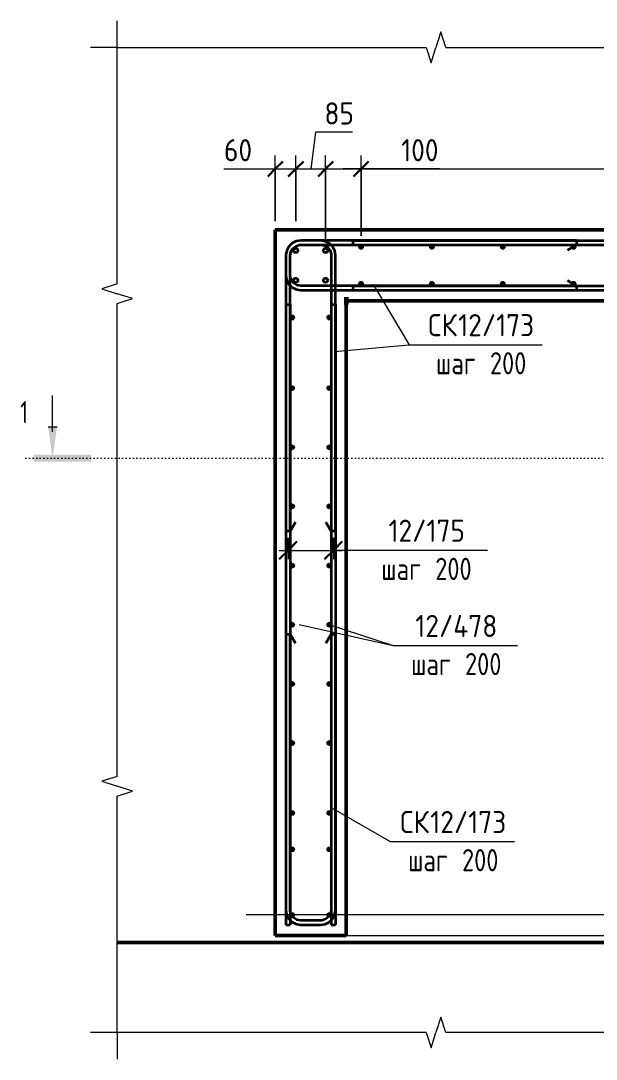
# Model space of a CAD drawing. Header units: millimetres. Extents: x 67134 to 121466, y -4758 to 13821.
# Drawn here: x 117304 to 118928, y 9281 to 12210 of the extents above; entities that cross this region are included whole.
import ezdxf

# ---------------------------------------------------------------- set-up
doc = ezdxf.new("R2010")
doc.units = ezdxf.units.MM
doc.linetypes.add('04 Пунктир 10мм', pattern=[10, 0, -10])
for name, color, linetype, lineweight in [('AA_Dim', 7, 'Continuous', 9), ('AA_Dim-25', 7, 'Continuous', 9), ('AA_Linii', 7, 'Continuous', 9), ('AA_Oformlenie', 7, 'Continuous', 9), ('AA_Razrez', 7, 'Continuous', 9), ('AA_Vinoska', 7, 'Continuous', 9), ('AF_Stena_Опалубка', 253, 'Continuous', 20), ('KR_Armatura', 7, 'Continuous', 20), ('KR_Armatura_Tonkie', 7, 'Continuous', 20), ('KR_Fundament', 7, 'Continuous', 20)]:
    doc.layers.add(name, color=color, linetype=linetype, lineweight=lineweight)
doc.styles.add('ISOCPEUR_7', font='isocpeur.ttf', dxfattribs={"width": 0.9, "height": 62.5})
doc.styles.add('ISOCPEUR_8', font='isocpeur.ttf', dxfattribs={"width": 0.8, "height": 62.5})
doc.styles.add('ISOCPEUR_9', font='isocpeur.ttf', dxfattribs={"width": 0.7, "height": 62.5})
doc.dimstyles.new('05_Округл_5мм__прозр__2', dxfattribs={"dimscale": 304.8, "dimtxt": 62.248823, "dimasz": 0.139436, "dimexe": 0.123031, "dimexo": 0.082021, "dimgap": 0.008202, "dimtad": 1, "dimdec": 0, "dimrnd": 5, "dimdsep": 46, "dimtxsty": 'ISOCPEUR_7', "dimblk1": 'OBLIQUE', "dimblk2": 'OBLIQUE', "dimsah": 1, "dimcen": 0.09, "dimdle": 0.123031, "dimazin": 0, "dimtfac": 1, "dimtdec": 4, "dimtix": 1, "dimtmove": 1, "dimatfit": 3, "dimfxl": 1, "dimtvp": 1, "dimtolj": 1, "dimtzin": 0, "dimlwd": 18, "dimlwe": 18, "dimarcsym": 2})
doc.dimstyles.new('05_Округл_5мм__прозр__3', dxfattribs={"dimscale": 304.8, "dimtxt": 62.248823, "dimasz": 0.139436, "dimexe": 0.123031, "dimexo": 0.082021, "dimgap": 0.008202, "dimtad": 1, "dimdec": 0, "dimrnd": 5, "dimdsep": 46, "dimtxsty": 'ISOCPEUR_7', "dimblk1": 'OBLIQUE', "dimblk2": 'OBLIQUE', "dimsah": 1, "dimcen": 0.09, "dimdle": 0.123031, "dimazin": 0, "dimtfac": 1, "dimtdec": 4, "dimtix": 1, "dimtmove": 0, "dimatfit": 3, "dimfxl": 1, "dimtvp": 1, "dimtolj": 1, "dimtzin": 0, "dimlwd": 18, "dimlwe": 18, "dimarcsym": 2})
doc.dimstyles.new('10_Раскладка_арматуры_с_засечками_1', dxfattribs={"dimscale": 304.8, "dimtxt": 0.18, "dimasz": 0.164042, "dimexe": 0.082021, "dimexo": 0, "dimgap": 0, "dimtad": 1, "dimdec": 3, "dimrnd": 0.001, "dimdsep": 46, "dimtxsty": 'ISOCPEUR_7', "dimblk1": 'OBLIQUE', "dimblk2": 'OBLIQUE', "dimsah": 1, "dimcen": 0.09, "dimdle": 0.082021, "dimazin": 0, "dimtfac": 1, "dimtdec": 4, "dimtix": 1, "dimtmove": 0, "dimatfit": 3, "dimfxl": 1, "dimtvp": 1, "dimtolj": 1, "dimtzin": 0, "dimlwd": 18, "dimlwe": 18, "dimarcsym": 2})

# ---------------------------------------------------------------- blocks, each defined once
blk = doc.blocks.new('350_Стержень П торец СК-СГ _НесАрм_РабПлоск_ - 350_Стержень П торец СК-СГ _НесАрм_РабПлоск_-4117927-Схема армирования стен форшахты в_о 22-23_Б')
at = {"layer": 'KR_Armatura_Tonkie', "lineweight": 35}
for p, q in [((70893.1, 11590), (70837.1, 11590)), ((70837.1, 11578), (70893.1, 11578)), ((70795.1, 11548), (70795.1, 10770)), ((70807.1, 10770), (70807.1, 11548)), ((70923.1, 11548), (70923.1, 10770)), ((70935.1, 10770), (70935.1, 11548)), ((70807.1, 10770.1), (70822.1, 10796)), ((70923, 10770.1), (70908.1, 10796)), ((70807.1, 10770), (70795.1, 10770)), ((70935.1, 10770), (70923.1, 10770))]:
    blk.add_line(p, q, dxfattribs=at)
at = {"layer": 'KR_Armatura_Tonkie', "lineweight": 35, "flags": 128}
for points in [[(70837.1, 11590), (70824.4, 11588), (70812.9, 11582.3), (70803.6, 11573.4), (70797.5, 11562.1), (70795.1, 11549.5), (70795.1, 11548)], [(70807.1, 11548), (70809, 11558.7), (70814.6, 11567.9), (70823.2, 11574.6), (70833.5, 11577.8), (70837.1, 11578)], [(70935.1, 11548), (70933.1, 11560.7), (70927.4, 11572.2), (70918.5, 11581.4), (70907.2, 11587.5), (70894.6, 11590), (70893.1, 11590)], [(70893.1, 11578), (70903.7, 11576), (70913, 11570.4), (70919.7, 11561.9), (70922.9, 11551.5), (70923.1, 11548)]]:
    blk.add_lwpolyline(points, dxfattribs=at)
blk = doc.blocks.new('350_Стержень П торец СК-СГ _НесАрм_РабПлоск_ - 350_Стержень П торец СК-СГ _НесАрм_РабПлоск_-4117427-Схема армирования стен форшахты в_о 22-23_Б')
at = {"layer": 'KR_Armatura_Tonkie', "lineweight": 35}
for p, q in [((73284.9, 10480), (73284.9, 9702)), ((73284.9, 10480), (73296.9, 10480)), ((73296.9, 9702), (73296.9, 10480)), ((73296.9, 10479.9), (73311.9, 10454)), ((73412.8, 10479.9), (73397.9, 10454)), ((73412.9, 10480), (73412.9, 9702)), ((73412.9, 10480), (73424.9, 10480)), ((73424.9, 9702), (73424.9, 10480)), ((73382.9, 9672), (73326.9, 9672)), ((73326.9, 9660), (73382.9, 9660))]:
    blk.add_line(p, q, dxfattribs=at)
at = {"layer": 'KR_Armatura_Tonkie', "lineweight": 35, "flags": 128}
for points in [[(73284.9, 9702), (73286.9, 9689.3), (73292.6, 9677.8), (73301.5, 9668.6), (73312.8, 9662.5), (73325.4, 9660), (73326.9, 9660)], [(73326.9, 9672), (73316.2, 9674), (73307, 9679.6), (73300.3, 9688.1), (73297.1, 9698.5), (73296.9, 9702)], [(73382.9, 9660), (73395.6, 9662), (73407.1, 9667.7), (73416.3, 9676.6), (73422.4, 9687.9), (73424.9, 9700.5), (73424.9, 9702)], [(73412.9, 9702), (73410.9, 9691.3), (73405.3, 9682.1), (73396.8, 9675.4), (73386.4, 9672.2), (73382.9, 9672)]]:
    blk.add_lwpolyline(points, dxfattribs=at)
blk = doc.blocks.new('350_Стержень верт с удлинением концов _НесАрм_РабПлоск_ - 350_Стержень верт с удлинением концов _НесАрм_РабПлоск_-4166324-Схема армирования стен форшахты в_о 22-23_Б')
at = {"layer": 'AA_Oformlenie'}
for start, end in [(360, 180), (180, 360)]:
    blk.add_arc((12.2, 24.7), 6, start, end, dxfattribs=at)
at = {"layer": 'KR_Armatura_Tonkie', "lineweight": 35}
blk.add_circle((12.2, 24.7), 6, dxfattribs=at)
blk = doc.blocks.new('011_Прямоугольник обрыва _ЭлУзла_ - 011_Прямоугольник обрыва _ЭлУзла_-4165328-Схема армирования стен форшахты в_о 22-23_Б')
at = {"layer": 'AA_Oformlenie'}
for p, q in [((0, -666.7), (0, 0)), ((0, 0), (871.5, 0)), ((927.1, 0), (2669.4, 0)), ((2725, 0), (3595.8, 0)), ((3595.8, 0), (3595.8, -666.7)), ((0, -2056.3), (0, -722.3)), ((3595.8, -722.3), (3595.8, -2056.3)), ((0, -2779.3), (0, -2112)), ((3595.8, -2112), (3595.8, -2779.3)), ((871.5, -2779.3), (0, -2779.3)), ((2669.4, -2779.3), (927.1, -2779.3)), ((3595.8, -2779.3), (2725, -2779.3))]:
    blk.add_line(p, q, dxfattribs=at)
blk = doc.blocks.new('Разрез - Номер узла_ сзади-394133-Схема армирования стен форшахты в_о 22-23_Б')
at = {"layer": 'AA_Razrez'}
for points in [[(7.33, 0.4), (7.33, -0.39), (0.87, -0.39), (0.87, 0.4)], [(3.5, -3.53), (2.5, -3.53), (3, 0)]]:
    blk.add_hatch(color=256, dxfattribs=at).paths.add_polyline_path(points)
for p, q in [((3, -3), (3, -7.1)), ((2.5, -3.53), (3.5, -3.53))]:
    blk.add_line(p, q, dxfattribs=at)
blk = doc.blocks.new('DIMBLOCK185-Схема армирования стен форшахты в_о 22-23_Б')
at = {"layer": 'AA_Dim-25', "lineweight": 18}
for p, q in [((118022.1, 11645), (118022.1, 11829.5)), ((118080.1, 11645), (118080.1, 11829.5)), ((117877.5, 11792), (117981.5, 11792)), ((117981.5, 11792), (118051.1, 11792)), ((117984.6, 11792), (118080.1, 11792)), ((118022.1, 11792), (118022.1, 11645)), ((118080.1, 11792), (118080.1, 11645))]:
    blk.add_line(p, q, dxfattribs=at)
at = {"layer": 'AA_Dim-25', "lineweight": 30}
for p, q in [((118022.1, 11792), (118043.4, 11813.2)), ((118080.1, 11792), (118101.4, 11813.2)), ((118022.1, 11792), (118000.9, 11770.7)), ((118080.1, 11792), (118058.9, 11770.7))]:
    blk.add_line(p, q, dxfattribs=at)
at = {"layer": 'AA_Dim-25', "color": 0, "lineweight": 18, "insert": (117877.5, 11876.1), "char_height": 62.5, "width": 94.81, "attachment_point": 1, "line_spacing_factor": 1.149209, "style": 'ISOCPEUR_7'}
blk.add_mtext('60', dxfattribs=at)
blk = doc.blocks.new('_Oblique')
at = {"color": 0, "linetype": 'ByBlock', "lineweight": -2}
blk.add_line((-0.5, -0.5), (0.5, 0.5), dxfattribs=at)
blk = doc.blocks.new('DIMBLOCK186-Схема армирования стен форшахты в_о 22-23_Б')
at = {"layer": 'AA_Dim-25', "lineweight": 18}
for p, q in [((118135.7, 11895.7), (118122.1, 11792)), ((118239.7, 11895.7), (118135.7, 11895.7)), ((118080.1, 11645), (118080.1, 11829.5)), ((118164.1, 11593), (118164.1, 11829.5)), ((118080.1, 11792), (118164.1, 11792)), ((118080.1, 11792), (118080.1, 11645)), ((118164.1, 11792), (118164.1, 11593))]:
    blk.add_line(p, q, dxfattribs=at)
at = {"layer": 'AA_Dim-25', "lineweight": 30}
for p, q in [((118080.1, 11792), (118101.4, 11813.2)), ((118164.1, 11792), (118185.4, 11813.2)), ((118080.1, 11792), (118058.9, 11770.7)), ((118164.1, 11792), (118142.9, 11770.7))]:
    blk.add_line(p, q, dxfattribs=at)
at = {"layer": 'AA_Dim-25', "color": 0, "lineweight": 18, "insert": (118160.7, 11979.8), "char_height": 62.5, "width": 94.81, "attachment_point": 1, "line_spacing_factor": 1.149209, "style": 'ISOCPEUR_7'}
blk.add_mtext('85', dxfattribs=at)
blk = doc.blocks.new('DIMBLOCK187-Схема армирования стен форшахты в_о 22-23_Б')
at = {"layer": 'AA_Dim-25', "lineweight": 18}
for p, q in [((118164.1, 11593), (118164.1, 11829.5)), ((118264.1, 11603), (118264.1, 11829.5)), ((118164.1, 11792), (118264.1, 11792)), ((118164.1, 11792), (118164.1, 11593)), ((118352.4, 11792), (118214.1, 11792)), ((118264.1, 11792), (118264.1, 11603)), ((118485.1, 11792), (118352.4, 11792))]:
    blk.add_line(p, q, dxfattribs=at)
at = {"layer": 'AA_Dim-25', "lineweight": 30}
for p, q in [((118164.1, 11792), (118185.4, 11813.2)), ((118264.1, 11792), (118285.4, 11813.2)), ((118164.1, 11792), (118142.9, 11770.7)), ((118264.1, 11792), (118242.9, 11770.7))]:
    blk.add_line(p, q, dxfattribs=at)
at = {"layer": 'AA_Dim-25', "color": 0, "lineweight": 18, "insert": (118377.4, 11876.1), "char_height": 62.5, "width": 129.286, "attachment_point": 1, "line_spacing_factor": 1.149209, "style": 'ISOCPEUR_7'}
blk.add_mtext('100', dxfattribs=at)
blk = doc.blocks.new('DIMBLOCK188-Схема армирования стен форшахты в_о 22-23_Б')
at = {"layer": 'AA_Dim-25', "lineweight": 18}
for p, q in [((118264.1, 11603), (118264.1, 11829.5)), ((120462.6, 11603), (120462.6, 11829.5)), ((118264.1, 11792), (120462.6, 11792)), ((118264.1, 11792), (118264.1, 11603)), ((120462.6, 11792), (120462.6, 11603))]:
    blk.add_line(p, q, dxfattribs=at)
at = {"layer": 'AA_Dim-25', "lineweight": 30}
for p, q in [((118264.1, 11792), (118285.4, 11813.2)), ((120462.6, 11792), (120483.8, 11813.2)), ((118264.1, 11792), (118242.9, 11770.7)), ((120462.6, 11792), (120441.3, 11770.7))]:
    blk.add_line(p, q, dxfattribs=at)
at = {"layer": 'AA_Dim-25', "color": 0, "lineweight": 18, "insert": (119156.9, 11876.1), "char_height": 62.5, "width": 495.596, "attachment_point": 1, "line_spacing_factor": 1.149209, "style": 'ISOCPEUR_7'}
blk.add_mtext('200х11=2200', dxfattribs=at)
blk = doc.blocks.new('042_М_Арматуры - Диам длина поз _ Комментарий-3662934-Схема армирования стен форшахты в_о 22-23_Б')
at = {"layer": 'AA_Vinoska'}
blk.add_line((-7, 0), (7, 0), dxfattribs=at)
blk = doc.blocks.new('DIMBLOCK200-Схема армирования стен форшахты в_о 22-23_Б')
at = {"layer": 'AA_Dim-25', "lineweight": 18}
for p, q in [((118058.1, 10751.4), (118058.1, 10691)), ((118058.1, 10716), (118058.1, 10751.4)), ((118186.1, 10751.4), (118186.1, 10691)), ((118186.1, 10716), (118186.1, 10751.4)), ((118033.1, 10716), (118211.1, 10716))]:
    blk.add_line(p, q, dxfattribs=at)
at = {"layer": 'AA_Dim-25', "lineweight": 30}
for p, q in [((118058.1, 10716), (118083.1, 10741)), ((118186.1, 10716), (118211.1, 10741)), ((118058.1, 10716), (118033.1, 10691)), ((118186.1, 10716), (118161.1, 10691))]:
    blk.add_line(p, q, dxfattribs=at)

msp = doc.modelspace()

# ---------------------------------------------------------------- hatches: boundary and pattern name
at = {"layer": 'KR_Armatura'}
h = msp.add_hatch(color=256, dxfattribs=at)
edge = h.paths.add_edge_path()
edge.add_arc((118264.1434, 11572), 6, 0, 360)
for points in [[(118261.1434, 11566.8038), (118267.1434, 11566.8038), (118270.1434, 11572), (118267.1434, 11577.1962), (118261.1434, 11577.1962), (118258.1434, 11572)], [(118461.0031, 11566.8038), (118467.0031, 11566.8038), (118470.0031, 11572), (118467.0031, 11577.1962), (118461.0031, 11577.1962), (118458.0031, 11572)], [(118660.8628, 11566.8038), (118666.8628, 11566.8038), (118669.8628, 11572), (118666.8628, 11577.1962), (118660.8628, 11577.1962), (118657.8628, 11572)], [(118860.7224, 11566.8038), (118866.7224, 11566.8038), (118869.7224, 11572), (118866.7224, 11577.1962), (118860.7224, 11577.1962), (118857.7224, 11572)], [(118261.1434, 11462.8038), (118267.1434, 11462.8038), (118270.1434, 11468), (118267.1434, 11473.1962), (118261.1434, 11473.1962), (118258.1434, 11468)], [(118461.0031, 11462.8038), (118467.0031, 11462.8038), (118470.0031, 11468), (118467.0031, 11473.1962), (118461.0031, 11473.1962), (118458.0031, 11468)], [(118660.8628, 11462.8038), (118666.8628, 11462.8038), (118669.8628, 11468), (118666.8628, 11473.1962), (118660.8628, 11473.1962), (118657.8628, 11468)], [(118860.7224, 11462.8038), (118866.7224, 11462.8038), (118869.7224, 11468), (118866.7224, 11473.1962), (118860.7224, 11473.1962), (118857.7224, 11468)], [(118067.1434, 11367.8042), (118073.1434, 11367.8042), (118076.1434, 11373.0004), (118073.1434, 11378.1965), (118067.1434, 11378.1965), (118064.1434, 11373.0004)], [(118171.1434, 11367.8042), (118177.1434, 11367.8042), (118180.1434, 11373.0004), (118177.1434, 11378.1965), (118171.1434, 11378.1965), (118168.1434, 11373.0004)], [(118070.1434, 11167.6629), (118075.3396, 11170.6629), (118075.3396, 11176.6629), (118070.1434, 11179.6629), (118064.9473, 11176.6629), (118064.9473, 11170.6629)], [(118174.1434, 11167.6629), (118179.3396, 11170.6629), (118179.3396, 11176.6629), (118174.1434, 11179.6629), (118168.9473, 11176.6629), (118168.9473, 11170.6629)], [(118070.1434, 11000.8154), (118075.3396, 11003.8154), (118075.3396, 11009.8154), (118070.1434, 11012.8154), (118064.9473, 11009.8154), (118064.9473, 11003.8154)], [(118174.1434, 11000.8154), (118179.3396, 11003.8154), (118179.3396, 11009.8154), (118174.1434, 11012.8154), (118168.9473, 11009.8154), (118168.9473, 11003.8154)], [(118070.1434, 10833.9679), (118075.3396, 10836.9679), (118075.3396, 10842.9679), (118070.1434, 10845.9679), (118064.9473, 10842.9679), (118064.9473, 10836.9679)], [(118174.1434, 10833.9679), (118179.3396, 10836.9679), (118179.3396, 10842.9679), (118174.1434, 10845.9679), (118168.9473, 10842.9679), (118168.9473, 10836.9679)], [(118070.1434, 10667.1204), (118075.3396, 10670.1204), (118075.3396, 10676.1204), (118070.1434, 10679.1204), (118064.9473, 10676.1204), (118064.9473, 10670.1204)], [(118174.1434, 10667.1204), (118179.3396, 10670.1204), (118179.3396, 10676.1204), (118174.1434, 10679.1204), (118168.9473, 10676.1204), (118168.9473, 10670.1204)], [(118070.1434, 10500.2728), (118075.3396, 10503.2728), (118075.3396, 10509.2728), (118070.1434, 10512.2728), (118064.9473, 10509.2728), (118064.9473, 10503.2728)], [(118174.1434, 10500.2728), (118179.3396, 10503.2728), (118179.3396, 10509.2728), (118174.1434, 10512.2728), (118168.9473, 10509.2728), (118168.9473, 10503.2728)], [(118070.1434, 10333.4253), (118075.3396, 10336.4253), (118075.3396, 10342.4253), (118070.1434, 10345.4253), (118064.9473, 10342.4253), (118064.9473, 10336.4253)], [(118174.1434, 10333.4253), (118179.3396, 10336.4253), (118179.3396, 10342.4253), (118174.1434, 10345.4253), (118168.9473, 10342.4253), (118168.9473, 10336.4253)], [(118070.1434, 10166.5778), (118075.3396, 10169.5778), (118075.3396, 10175.5778), (118070.1434, 10178.5778), (118064.9473, 10175.5778), (118064.9473, 10169.5778)], [(118174.1434, 10166.5778), (118179.3396, 10169.5778), (118179.3396, 10175.5778), (118174.1434, 10178.5778), (118168.9473, 10175.5778), (118168.9473, 10169.5778)], [(118067.1434, 9970.3038), (118073.1434, 9970.3038), (118076.1434, 9975.5), (118073.1434, 9980.6962), (118067.1434, 9980.6962), (118064.1434, 9975.5)], [(118171.1434, 9970.3038), (118177.1434, 9970.3038), (118180.1434, 9975.5), (118177.1434, 9980.6962), (118171.1434, 9980.6962), (118168.1434, 9975.5)], [(118067.1434, 9867.3038), (118073.1434, 9867.3038), (118076.1434, 9872.5), (118073.1434, 9877.6962), (118067.1434, 9877.6962), (118064.1434, 9872.5)], [(118171.1434, 9867.3038), (118177.1434, 9867.3038), (118180.1434, 9872.5), (118177.1434, 9877.6962), (118171.1434, 9877.6962), (118168.1434, 9872.5)], [(118067.1434, 9682.3038), (118073.1434, 9682.3038), (118076.1434, 9687.5), (118073.1434, 9692.6962), (118067.1434, 9692.6962), (118064.1434, 9687.5)], [(118171.1434, 9682.3038), (118177.1434, 9682.3038), (118180.1434, 9687.5), (118177.1434, 9692.6962), (118171.1434, 9692.6962), (118168.1434, 9687.5)]]:
    msp.add_hatch(color=256, dxfattribs=at).paths.add_polyline_path(points)
h = msp.add_hatch(color=256, dxfattribs=at)
edge = h.paths.add_edge_path()
edge.add_arc((118464.0031, 11572), 6, 0, 360)
h = msp.add_hatch(color=256, dxfattribs=at)
edge = h.paths.add_edge_path()
edge.add_arc((118663.8628, 11572), 6, 0, 360)
h = msp.add_hatch(color=256, dxfattribs=at)
edge = h.paths.add_edge_path()
edge.add_arc((118863.7224, 11572), 6, 0, 360)
h = msp.add_hatch(color=256, dxfattribs=at)
edge = h.paths.add_edge_path()
edge.add_arc((118264.1434, 11468), 6, 0, 360)
h = msp.add_hatch(color=256, dxfattribs=at)
edge = h.paths.add_edge_path()
edge.add_arc((118464.0031, 11468), 6, 0, 360)
h = msp.add_hatch(color=256, dxfattribs=at)
edge = h.paths.add_edge_path()
edge.add_arc((118663.8628, 11468), 6, 0, 360)
h = msp.add_hatch(color=256, dxfattribs=at)
edge = h.paths.add_edge_path()
edge.add_arc((118863.7224, 11468), 6, 0, 360)
h = msp.add_hatch(color=256, dxfattribs=at)
edge = h.paths.add_edge_path()
edge.add_arc((118070.1434, 11373.0004), 6, 0, 360)
h = msp.add_hatch(color=256, dxfattribs=at)
edge = h.paths.add_edge_path()
edge.add_arc((118174.1434, 11373.0004), 6, 0, 360)
h = msp.add_hatch(color=256, dxfattribs=at)
edge = h.paths.add_edge_path()
edge.add_arc((118070.1434, 11173.6629), 6, 0, 360)
h = msp.add_hatch(color=256, dxfattribs=at)
edge = h.paths.add_edge_path()
edge.add_arc((118174.1434, 11173.6629), 6, 0, 360)
h = msp.add_hatch(color=256, dxfattribs=at)
edge = h.paths.add_edge_path()
edge.add_arc((118070.1434, 11006.8154), 6, 0, 360)
h = msp.add_hatch(color=256, dxfattribs=at)
edge = h.paths.add_edge_path()
edge.add_arc((118174.1434, 11006.8154), 6, 0, 360)
h = msp.add_hatch(color=256, dxfattribs=at)
edge = h.paths.add_edge_path()
edge.add_arc((118070.1434, 10839.9679), 6, 0, 360)
h = msp.add_hatch(color=256, dxfattribs=at)
edge = h.paths.add_edge_path()
edge.add_arc((118174.1434, 10839.9679), 6, 0, 360)
h = msp.add_hatch(color=256, dxfattribs=at)
edge = h.paths.add_edge_path()
edge.add_arc((118070.1434, 10673.1204), 6, 0, 360)
h = msp.add_hatch(color=256, dxfattribs=at)
edge = h.paths.add_edge_path()
edge.add_arc((118174.1434, 10673.1204), 6, 0, 360)
h = msp.add_hatch(color=256, dxfattribs=at)
edge = h.paths.add_edge_path()
edge.add_arc((118070.1434, 10506.2728), 6, 0, 360)
h = msp.add_hatch(color=256, dxfattribs=at)
edge = h.paths.add_edge_path()
edge.add_arc((118174.1434, 10506.2728), 6, 0, 360)
h = msp.add_hatch(color=256, dxfattribs=at)
edge = h.paths.add_edge_path()
edge.add_arc((118070.1434, 10339.4253), 6, 0, 360)
h = msp.add_hatch(color=256, dxfattribs=at)
edge = h.paths.add_edge_path()
edge.add_arc((118174.1434, 10339.4253), 6, 0, 360)
h = msp.add_hatch(color=256, dxfattribs=at)
edge = h.paths.add_edge_path()
edge.add_arc((118070.1434, 10172.5778), 6, 0, 360)
h = msp.add_hatch(color=256, dxfattribs=at)
edge = h.paths.add_edge_path()
edge.add_arc((118174.1434, 10172.5778), 6, 0, 360)
h = msp.add_hatch(color=256, dxfattribs=at)
edge = h.paths.add_edge_path()
edge.add_arc((118070.1434, 9975.5), 6, 0, 360)
h = msp.add_hatch(color=256, dxfattribs=at)
edge = h.paths.add_edge_path()
edge.add_arc((118174.1434, 9975.5), 6, 0, 360)
h = msp.add_hatch(color=256, dxfattribs=at)
edge = h.paths.add_edge_path()
edge.add_arc((118070.1434, 9872.5), 6, 0, 360)
h = msp.add_hatch(color=256, dxfattribs=at)
edge = h.paths.add_edge_path()
edge.add_arc((118174.1434, 9872.5), 6, 0, 360)
h = msp.add_hatch(color=256, dxfattribs=at)
edge = h.paths.add_edge_path()
edge.add_arc((118070.1434, 9687.5), 6, 0, 360)
h = msp.add_hatch(color=256, dxfattribs=at)
edge = h.paths.add_edge_path()
edge.add_arc((118174.1434, 9687.5), 6, 0, 360)

# ---------------------------------------------------------------- linework, layer by layer
at = {"layer": 'AA_Linii', "lineweight": 60}
msp.add_line((118221.9803, 11430), (118221.9803, 11410), dxfattribs=at)
at = {"layer": 'AA_Linii'}
msp.add_line((120560.1434, 9688), (117940.1434, 9688), dxfattribs=at)
at = {"layer": 'AA_Razrez', "linetype": '04 Пунктир 10мм'}
msp.add_line((117319.0241, 10975.9045), (121457.5752, 10975.9045), dxfattribs=at)
at = {"layer": 'AA_Vinoska'}
for p, q in [((117576.3235, 12135), (117576.3235, 12210)), ((118489.3557, 12178.3251), (118475.2785, 12135)), ((118503.4328, 12135), (118489.3557, 12178.3251)), ((117576.3235, 12135), (117501.3235, 12135)), ((118447.7785, 12135), (118461.5285, 12091.6987)), ((118461.5285, 12091.6987), (118475.2785, 12135)), ((117576.3235, 11468.3333), (117532.9985, 11454.2561)), ((117532.9985, 11454.2561), (117576.3235, 11440.179)), ((118303.4939, 11458.2029), (118399.7509, 11296.2852)), ((117619.6248, 11426.429), (117576.3235, 11440.179)), ((117576.3235, 11412.679), (117619.6248, 11426.429)), ((118188.9725, 11276.7592), (118399.7509, 11296.2852)), ((118399.7509, 11296.2852), (118425.4624, 11296.2852)), ((118399.7509, 11296.2852), (118425.4624, 11296.2852)), ((118191.375, 10716.3466), (118271.1809, 10716.3466)), ((118089.5959, 10506.6646), (118355.1675, 10447.7602)), ((118173.2021, 10506.6646), (118355.1675, 10447.7602)), ((117576.3235, 10078.6913), (117532.9985, 10064.6141)), ((117532.9985, 10064.6141), (117576.3235, 10050.5369)), ((117619.6248, 10036.7869), (117576.3235, 10050.5369)), ((117576.3235, 10023.0369), (117619.6248, 10036.7869)), ((118184.45, 9987.6355), (118346.7384, 9894.6112)), ((118489.3557, 9399.041), (118475.2785, 9355.7159)), ((118503.4328, 9355.7159), (118489.3557, 9399.041)), ((117576.3235, 9355.7159), (117501.3235, 9355.7159)), ((117576.3235, 9355.7159), (117576.3235, 9280.7159)), ((118447.7785, 9355.7159), (118461.5285, 9312.4146)), ((118461.5285, 9312.4146), (118475.2785, 9355.7159))]:
    msp.add_line(p, q, dxfattribs=at)
at = {"layer": 'AF_Stena_Опалубка', "color": 5, "lineweight": 50}
for p, q in [((118222.1434, 11620), (118022.1434, 11620)), ((118022.1434, 11620), (118022.1434, 9630)), ((120512.1434, 11620), (118222.1434, 11620)), ((118222.1434, 9630), (118222.1434, 11420)), ((118222.1434, 11420), (120512.1434, 11420)), ((121172.1434, 9610), (117576.3235, 9610)), ((118022.1434, 9630), (118222.1434, 9630))]:
    msp.add_line(p, q, dxfattribs=at)
at = {"layer": 'KR_Armatura'}
for p, q in [((118261.1434, 11577.1962), (118258.1434, 11572)), ((118258.1434, 11572), (118261.1434, 11566.8038)), ((118267.1434, 11577.1962), (118261.1434, 11577.1962)), ((118270.1434, 11572), (118267.1434, 11577.1962)), ((118267.1434, 11566.8038), (118270.1434, 11572)), ((118461.0031, 11577.1962), (118458.0031, 11572)), ((118458.0031, 11572), (118461.0031, 11566.8038)), ((118467.0031, 11577.1962), (118461.0031, 11577.1962)), ((118470.0031, 11572), (118467.0031, 11577.1962)), ((118467.0031, 11566.8038), (118470.0031, 11572)), ((118660.8628, 11577.1962), (118657.8628, 11572)), ((118657.8628, 11572), (118660.8628, 11566.8038)), ((118666.8628, 11577.1962), (118660.8628, 11577.1962)), ((118669.8628, 11572), (118666.8628, 11577.1962)), ((118666.8628, 11566.8038), (118669.8628, 11572)), ((118860.7224, 11577.1962), (118857.7224, 11572)), ((118857.7224, 11572), (118860.7224, 11566.8038)), ((118866.7224, 11577.1962), (118860.7224, 11577.1962)), ((118869.7224, 11572), (118866.7224, 11577.1962)), ((118866.7224, 11566.8038), (118869.7224, 11572)), ((118261.1434, 11566.8038), (118267.1434, 11566.8038)), ((118461.0031, 11566.8038), (118467.0031, 11566.8038)), ((118660.8628, 11566.8038), (118666.8628, 11566.8038)), ((118860.7224, 11566.8038), (118866.7224, 11566.8038)), ((118261.1434, 11473.1962), (118258.1434, 11468)), ((118258.1434, 11468), (118261.1434, 11462.8038)), ((118267.1434, 11473.1962), (118261.1434, 11473.1962)), ((118261.1434, 11462.8038), (118267.1434, 11462.8038)), ((118270.1434, 11468), (118267.1434, 11473.1962)), ((118267.1434, 11462.8038), (118270.1434, 11468)), ((118461.0031, 11473.1962), (118458.0031, 11468)), ((118458.0031, 11468), (118461.0031, 11462.8038)), ((118467.0031, 11473.1962), (118461.0031, 11473.1962)), ((118461.0031, 11462.8038), (118467.0031, 11462.8038)), ((118470.0031, 11468), (118467.0031, 11473.1962)), ((118467.0031, 11462.8038), (118470.0031, 11468)), ((118660.8628, 11473.1962), (118657.8628, 11468)), ((118657.8628, 11468), (118660.8628, 11462.8038)), ((118666.8628, 11473.1962), (118660.8628, 11473.1962)), ((118660.8628, 11462.8038), (118666.8628, 11462.8038)), ((118669.8628, 11468), (118666.8628, 11473.1962)), ((118666.8628, 11462.8038), (118669.8628, 11468)), ((118860.7224, 11473.1962), (118857.7224, 11468)), ((118857.7224, 11468), (118860.7224, 11462.8038)), ((118866.7224, 11473.1962), (118860.7224, 11473.1962)), ((118860.7224, 11462.8038), (118866.7224, 11462.8038)), ((118869.7224, 11468), (118866.7224, 11473.1962)), ((118866.7224, 11462.8038), (118869.7224, 11468)), ((118067.1434, 11378.1965), (118064.1434, 11373.0004)), ((118064.1434, 11373.0004), (118067.1434, 11367.8042)), ((118073.1434, 11378.1965), (118067.1434, 11378.1965)), ((118067.1434, 11367.8042), (118073.1434, 11367.8042)), ((118076.1434, 11373.0004), (118073.1434, 11378.1965)), ((118073.1434, 11367.8042), (118076.1434, 11373.0004)), ((118171.1434, 11378.1965), (118168.1434, 11373.0004)), ((118168.1434, 11373.0004), (118171.1434, 11367.8042)), ((118177.1434, 11378.1965), (118171.1434, 11378.1965)), ((118171.1434, 11367.8042), (118177.1434, 11367.8042)), ((118180.1434, 11373.0004), (118177.1434, 11378.1965)), ((118177.1434, 11367.8042), (118180.1434, 11373.0004)), ((118070.1434, 11179.6629), (118064.9473, 11176.6629)), ((118064.9473, 11176.6629), (118064.9473, 11170.6629)), ((118064.9473, 11170.6629), (118070.1434, 11167.6629)), ((118075.3396, 11176.6629), (118070.1434, 11179.6629)), ((118070.1434, 11167.6629), (118075.3396, 11170.6629)), ((118075.3396, 11170.6629), (118075.3396, 11176.6629)), ((118174.1434, 11179.6629), (118168.9473, 11176.6629)), ((118168.9473, 11176.6629), (118168.9473, 11170.6629)), ((118168.9473, 11170.6629), (118174.1434, 11167.6629)), ((118179.3396, 11176.6629), (118174.1434, 11179.6629)), ((118174.1434, 11167.6629), (118179.3396, 11170.6629)), ((118179.3396, 11170.6629), (118179.3396, 11176.6629)), ((118070.1434, 11012.8154), (118064.9473, 11009.8154)), ((118064.9473, 11009.8154), (118064.9473, 11003.8154)), ((118064.9473, 11003.8154), (118070.1434, 11000.8154)), ((118075.3396, 11009.8154), (118070.1434, 11012.8154)), ((118070.1434, 11000.8154), (118075.3396, 11003.8154)), ((118075.3396, 11003.8154), (118075.3396, 11009.8154)), ((118174.1434, 11012.8154), (118168.9473, 11009.8154)), ((118168.9473, 11009.8154), (118168.9473, 11003.8154)), ((118168.9473, 11003.8154), (118174.1434, 11000.8154)), ((118179.3396, 11009.8154), (118174.1434, 11012.8154)), ((118174.1434, 11000.8154), (118179.3396, 11003.8154)), ((118179.3396, 11003.8154), (118179.3396, 11009.8154)), ((118070.1434, 10845.9679), (118064.9473, 10842.9679)), ((118064.9473, 10842.9679), (118064.9473, 10836.9679)), ((118075.3396, 10842.9679), (118070.1434, 10845.9679)), ((118075.3396, 10836.9679), (118075.3396, 10842.9679)), ((118174.1434, 10845.9679), (118168.9473, 10842.9679)), ((118168.9473, 10842.9679), (118168.9473, 10836.9679)), ((118179.3396, 10842.9679), (118174.1434, 10845.9679)), ((118179.3396, 10836.9679), (118179.3396, 10842.9679)), ((118064.9473, 10836.9679), (118070.1434, 10833.9679)), ((118070.1434, 10833.9679), (118075.3396, 10836.9679)), ((118168.9473, 10836.9679), (118174.1434, 10833.9679)), ((118174.1434, 10833.9679), (118179.3396, 10836.9679)), ((118070.1434, 10679.1204), (118064.9473, 10676.1204)), ((118064.9473, 10676.1204), (118064.9473, 10670.1204)), ((118064.9473, 10670.1204), (118070.1434, 10667.1204)), ((118075.3396, 10676.1204), (118070.1434, 10679.1204)), ((118070.1434, 10667.1204), (118075.3396, 10670.1204)), ((118075.3396, 10670.1204), (118075.3396, 10676.1204)), ((118174.1434, 10679.1204), (118168.9473, 10676.1204)), ((118168.9473, 10676.1204), (118168.9473, 10670.1204)), ((118168.9473, 10670.1204), (118174.1434, 10667.1204)), ((118179.3396, 10676.1204), (118174.1434, 10679.1204)), ((118174.1434, 10667.1204), (118179.3396, 10670.1204)), ((118179.3396, 10670.1204), (118179.3396, 10676.1204)), ((118070.1434, 10512.2728), (118064.9473, 10509.2728)), ((118064.9473, 10509.2728), (118064.9473, 10503.2728)), ((118064.9473, 10503.2728), (118070.1434, 10500.2728)), ((118075.3396, 10509.2728), (118070.1434, 10512.2728)), ((118070.1434, 10500.2728), (118075.3396, 10503.2728)), ((118075.3396, 10503.2728), (118075.3396, 10509.2728)), ((118174.1434, 10512.2728), (118168.9473, 10509.2728)), ((118168.9473, 10509.2728), (118168.9473, 10503.2728)), ((118168.9473, 10503.2728), (118174.1434, 10500.2728)), ((118179.3396, 10509.2728), (118174.1434, 10512.2728)), ((118174.1434, 10500.2728), (118179.3396, 10503.2728)), ((118179.3396, 10503.2728), (118179.3396, 10509.2728)), ((118070.1434, 10345.4253), (118064.9473, 10342.4253)), ((118064.9473, 10342.4253), (118064.9473, 10336.4253)), ((118075.3396, 10342.4253), (118070.1434, 10345.4253)), ((118075.3396, 10336.4253), (118075.3396, 10342.4253)), ((118174.1434, 10345.4253), (118168.9473, 10342.4253)), ((118168.9473, 10342.4253), (118168.9473, 10336.4253)), ((118179.3396, 10342.4253), (118174.1434, 10345.4253)), ((118179.3396, 10336.4253), (118179.3396, 10342.4253)), ((118064.9473, 10336.4253), (118070.1434, 10333.4253)), ((118070.1434, 10333.4253), (118075.3396, 10336.4253)), ((118168.9473, 10336.4253), (118174.1434, 10333.4253)), ((118174.1434, 10333.4253), (118179.3396, 10336.4253)), ((118070.1434, 10178.5778), (118064.9473, 10175.5778)), ((118064.9473, 10175.5778), (118064.9473, 10169.5778)), ((118064.9473, 10169.5778), (118070.1434, 10166.5778)), ((118075.3396, 10175.5778), (118070.1434, 10178.5778)), ((118070.1434, 10166.5778), (118075.3396, 10169.5778)), ((118075.3396, 10169.5778), (118075.3396, 10175.5778)), ((118174.1434, 10178.5778), (118168.9473, 10175.5778)), ((118168.9473, 10175.5778), (118168.9473, 10169.5778)), ((118168.9473, 10169.5778), (118174.1434, 10166.5778)), ((118179.3396, 10175.5778), (118174.1434, 10178.5778)), ((118174.1434, 10166.5778), (118179.3396, 10169.5778)), ((118179.3396, 10169.5778), (118179.3396, 10175.5778)), ((118067.1434, 9980.6962), (118064.1434, 9975.5)), ((118064.1434, 9975.5), (118067.1434, 9970.3038)), ((118073.1434, 9980.6962), (118067.1434, 9980.6962)), ((118067.1434, 9970.3038), (118073.1434, 9970.3038)), ((118076.1434, 9975.5), (118073.1434, 9980.6962)), ((118073.1434, 9970.3038), (118076.1434, 9975.5)), ((118171.1434, 9980.6962), (118168.1434, 9975.5)), ((118168.1434, 9975.5), (118171.1434, 9970.3038)), ((118177.1434, 9980.6962), (118171.1434, 9980.6962)), ((118171.1434, 9970.3038), (118177.1434, 9970.3038)), ((118180.1434, 9975.5), (118177.1434, 9980.6962)), ((118177.1434, 9970.3038), (118180.1434, 9975.5)), ((118067.1434, 9877.6962), (118064.1434, 9872.5)), ((118064.1434, 9872.5), (118067.1434, 9867.3038)), ((118073.1434, 9877.6962), (118067.1434, 9877.6962)), ((118076.1434, 9872.5), (118073.1434, 9877.6962)), ((118073.1434, 9867.3038), (118076.1434, 9872.5)), ((118171.1434, 9877.6962), (118168.1434, 9872.5)), ((118168.1434, 9872.5), (118171.1434, 9867.3038)), ((118177.1434, 9877.6962), (118171.1434, 9877.6962)), ((118180.1434, 9872.5), (118177.1434, 9877.6962)), ((118177.1434, 9867.3038), (118180.1434, 9872.5)), ((118067.1434, 9867.3038), (118073.1434, 9867.3038)), ((118171.1434, 9867.3038), (118177.1434, 9867.3038)), ((118067.1434, 9692.6962), (118064.1434, 9687.5)), ((118064.1434, 9687.5), (118067.1434, 9682.3038)), ((118073.1434, 9692.6962), (118067.1434, 9692.6962)), ((118067.1434, 9682.3038), (118073.1434, 9682.3038)), ((118076.1434, 9687.5), (118073.1434, 9692.6962)), ((118073.1434, 9682.3038), (118076.1434, 9687.5)), ((118171.1434, 9692.6962), (118168.1434, 9687.5)), ((118168.1434, 9687.5), (118171.1434, 9682.3038)), ((118177.1434, 9692.6962), (118171.1434, 9692.6962)), ((118171.1434, 9682.3038), (118177.1434, 9682.3038)), ((118180.1434, 9687.5), (118177.1434, 9692.6962)), ((118177.1434, 9682.3038), (118180.1434, 9687.5))]:
    msp.add_line(p, q, dxfattribs=at)
for centre in [(118264.1434, 11572), (118464.0031, 11572), (118663.8628, 11572), (118863.7224, 11572), (118264.1434, 11468), (118464.0031, 11468), (118663.8628, 11468), (118863.7224, 11468), (118070.1434, 11373.0004), (118174.1434, 11373.0004), (118070.1434, 11173.6629), (118174.1434, 11173.6629), (118070.1434, 11006.8154), (118174.1434, 11006.8154), (118070.1434, 10839.9679), (118174.1434, 10839.9679), (118070.1434, 10673.1204), (118174.1434, 10673.1204), (118070.1434, 10506.2728), (118174.1434, 10506.2728), (118070.1434, 10339.4253), (118174.1434, 10339.4253), (118070.1434, 10172.5778), (118174.1434, 10172.5778), (118070.1434, 9975.5), (118174.1434, 9975.5), (118070.1434, 9872.5), (118174.1434, 9872.5), (118070.1434, 9687.5), (118174.1434, 9687.5)]:
    msp.add_circle(centre, 6, dxfattribs=at)
at = {"layer": 'KR_Armatura_Tonkie', "lineweight": 35}
for p, q in [((118242.3534, 11590), (120492.0967, 11590)), ((118242.3534, 11578), (118242.3534, 11590)), ((118242.3534, 11578), (120492.0967, 11578)), ((118242.3534, 11462), (120492.0967, 11462)), ((118242.3534, 11450), (118242.3534, 11462)), ((118242.3534, 11450), (120492.0967, 11450)), ((118052.1434, 11410.0162), (118052.1434, 9659.7709)), ((118052.1434, 11410.0162), (118064.1434, 11410.0162)), ((118064.1434, 11410.0162), (118064.1434, 9659.7709)), ((118180.1434, 11410.0162), (118180.1434, 9659.7709)), ((118180.1434, 11410.0162), (118192.1434, 11410.0162)), ((118192.1434, 11410.0162), (118192.1434, 9659.7709)), ((118052.1434, 9659.7709), (118064.1434, 9659.7709)), ((118180.1434, 9659.7709), (118192.1434, 9659.7709))]:
    msp.add_line(p, q, dxfattribs=at)
at = {"layer": 'KR_Fundament'}
for p, q in [((120712.1434, 11620), (118022.1434, 11620)), ((118022.1434, 11620), (118022.1434, 9630)), ((118022.1434, 9630), (120712.1434, 9630))]:
    msp.add_line(p, q, dxfattribs=at)

# ---------------------------------------------------------------- block references
at = {"layer": 'AA_Oformlenie'}
msp.add_blockref('011_Прямоугольник обрыва _ЭлУзла_ - 011_Прямоугольник обрыва _ЭлУзла_-4165328-Схема армирования стен форшахты в_о 22-23_Б', (117576.3235, 12135), dxfattribs=at)
at = {"layer": 'AA_Razrez', "extrusion": (0, 0, -1), "xscale": 24.99999999999999, "yscale": 24.99999999999999, "zscale": 24.99999999999999, "rotation": 180}
msp.add_blockref('Разрез - Номер узла_ сзади-394133-Схема армирования стен форшахты в_о 22-23_Б', (-117319.0241, 10975.9045), dxfattribs=at)
at = {"layer": 'AA_Vinoska', "xscale": 24.99999999999999, "yscale": 24.99999999999999, "zscale": 24.99999999999999}
for p in [(118600.4624, 11296.2852), (118600.4624, 11296.2852), (118446.1809, 10716.3466), (118530.1675, 10447.7602), (118530.1675, 10447.7602), (118521.7384, 9894.6112)]:
    msp.add_blockref('042_М_Арматуры - Диам длина поз _ Комментарий-3662934-Схема армирования стен форшахты в_о 22-23_Б', p, dxfattribs=at)
at = {"layer": 'KR_Armatura_Tonkie', "lineweight": 35}
for name, p in [('350_Стержень П торец СК-СГ _НесАрм_РабПлоск_ - 350_Стержень П торец СК-СГ _НесАрм_РабПлоск_-4117927-Схема армирования стен форшахты в_о 22-23_Б', (47257.0818, 0)), ('350_Стержень П торец СК-СГ _НесАрм_РабПлоск_ - 350_Стержень П торец СК-СГ _НесАрм_РабПлоск_-4117927-Схема армирования стен форшахты в_о 22-23_Б', (47257.0818, 0)), ('350_Стержень П торец СК-СГ _НесАрм_РабПлоск_ - 350_Стержень П торец СК-СГ _НесАрм_РабПлоск_-4117927-Схема армирования стен форшахты в_о 22-23_Б', (47257.0818, 0)), ('350_Стержень П торец СК-СГ _НесАрм_РабПлоск_ - 350_Стержень П торец СК-СГ _НесАрм_РабПлоск_-4117927-Схема армирования стен форшахты в_о 22-23_Б', (47257.0818, 0)), ('350_Стержень верт с удлинением концов _НесАрм_РабПлоск_ - 350_Стержень верт с удлинением концов _НесАрм_РабПлоск_-4166324-Схема армирования стен форшахты в_о 22-23_Б', (118067.9169, 11537.2771)), ('350_Стержень верт с удлинением концов _НесАрм_РабПлоск_ - 350_Стержень верт с удлинением концов _НесАрм_РабПлоск_-4166324-Схема армирования стен форшахты в_о 22-23_Б', (118151.9169, 11537.2771)), ('350_Стержень верт с удлинением концов _НесАрм_РабПлоск_ - 350_Стержень верт с удлинением концов _НесАрм_РабПлоск_-4166324-Схема армирования стен форшахты в_о 22-23_Б', (118067.9169, 11453.2771)), ('350_Стержень верт с удлинением концов _НесАрм_РабПлоск_ - 350_Стержень верт с удлинением концов _НесАрм_РабПлоск_-4166324-Схема армирования стен форшахты в_о 22-23_Б', (118151.9169, 11453.2771)), ('350_Стержень П торец СК-СГ _НесАрм_РабПлоск_ - 350_Стержень П торец СК-СГ _НесАрм_РабПлоск_-4117427-Схема армирования стен форшахты в_о 22-23_Б', (44767.245, 0)), ('350_Стержень П торец СК-СГ _НесАрм_РабПлоск_ - 350_Стержень П торец СК-СГ _НесАрм_РабПлоск_-4117427-Схема армирования стен форшахты в_о 22-23_Б', (44767.245, 0)), ('350_Стержень П торец СК-СГ _НесАрм_РабПлоск_ - 350_Стержень П торец СК-СГ _НесАрм_РабПлоск_-4117427-Схема армирования стен форшахты в_о 22-23_Б', (44767.245, 0)), ('350_Стержень П торец СК-СГ _НесАрм_РабПлоск_ - 350_Стержень П торец СК-СГ _НесАрм_РабПлоск_-4117427-Схема армирования стен форшахты в_о 22-23_Б', (44767.245, 0))]:
    msp.add_blockref(name, p, dxfattribs=at)
at = {"layer": 'KR_Armatura_Tonkie', "lineweight": 35, "rotation": 89.99999999999991}
msp.add_blockref('350_Стержень П торец СК-СГ _НесАрм_РабПлоск_ - 350_Стержень П торец СК-СГ _НесАрм_РабПлоск_-4117927-Схема армирования стен форшахты в_о 22-23_Б', (129642.1434, -59345.0616), dxfattribs=at)
msp.add_blockref('350_Стержень П торец СК-СГ _НесАрм_РабПлоск_ - 350_Стержень П торец СК-СГ _НесАрм_РабПлоск_-4117927-Схема армирования стен форшахты в_о 22-23_Б', (129642.1434, -59345.0616), dxfattribs=at)
msp.add_blockref('350_Стержень П торец СК-СГ _НесАрм_РабПлоск_ - 350_Стержень П торец СК-СГ _НесАрм_РабПлоск_-4117927-Схема армирования стен форшахты в_о 22-23_Б', (129642.1434, -59345.0616), dxfattribs=at)

# ---------------------------------------------------------------- texts
at = {"layer": 'AA_Razrez', "insert": (117302.7635, 11137.2837), "char_height": 62.5, "width": 26.656109, "attachment_point": 1, "style": 'ISOCPEUR_9'}
msp.add_mtext('\\fISOCPEUR|b0|i0|c204|p34|;\\W.7;1', dxfattribs=at)
at = {"layer": 'AA_Vinoska', "char_height": 62.5, "attachment_point": 1}
for s, insert, width, style in [('СК', (118453.3284, 11382.6377), 102.816422, 'ISOCPEUR_7'), ('СК', (118453.3284, 11382.6377), 102.816422, 'ISOCPEUR_7'), ('12/173', (118538.1604, 11382.6377), 263.354344, 'ISOCPEUR_7'), ('12/173', (118538.1604, 11382.6377), 263.354344, 'ISOCPEUR_7'), ('шаг', (118475.5034, 11275.1614), 145.907125, 'ISOCPEUR_8'), (' 200', (118595.8888, 11275.1614), 166.751, 'ISOCPEUR_8'), ('12/175', (118341.5719, 10802.6991), 263.354344, 'ISOCPEUR_7'), (' 200', (118441.6073, 10695.2228), 166.751, 'ISOCPEUR_8'), ('шаг', (118321.2219, 10695.2228), 145.907125, 'ISOCPEUR_8'), ('12/478', (118417.346, 10534.1128), 283.196109, 'ISOCPEUR_7'), ('12/478', (118417.346, 10534.1128), 283.196109, 'ISOCPEUR_7'), ('шаг', (118405.2085, 10426.6365), 145.907125, 'ISOCPEUR_8'), (' 200', (118525.5939, 10426.6365), 166.751, 'ISOCPEUR_8'), ('СК', (118374.6044, 9980.9638), 102.816422, 'ISOCPEUR_7'), ('12/173', (118459.4365, 9980.9638), 263.354344, 'ISOCPEUR_7'), (' 200', (118517.1649, 9873.4875), 166.751, 'ISOCPEUR_8'), ('шаг', (118396.7794, 9873.4875), 145.907125, 'ISOCPEUR_8')]:
    msp.add_mtext(s, dxfattribs=dict(at, insert=insert, width=width, style=style))

# ---------------------------------------------------------------- dimensions: what is measured, and where the dimension line sits
at = {"layer": 'AA_Dim', "lineweight": 18}
for base, p1, p2, override, picture, middle in [((118164.1434, 11791.9562), (118080.1434, 11620), (118164.1434, 11568), {"dimpost": '<>', "dimfxl": 98.792712}, 'DIMBLOCK186-Схема армирования стен форшахты в_о 22-23_Б', (118208.0968, 11938.1729)), ((118080.1434, 11791.9562), (118022.1434, 11620), (118080.1434, 11620), {"dimpost": '<>', "dimfxl": 58}, 'DIMBLOCK185-Схема армирования стен форшахты в_о 22-23_Б', (117924.8568, 11834.443)), ((118264.1434, 11791.9562), (118164.1434, 11568), (118264.1434, 11578), {"dimpost": '<>', "dimfxl": 100.498756}, 'DIMBLOCK187-Схема армирования стен форшахты в_о 22-23_Б', (118442.0496, 11834.443))]:
    dim = msp.add_linear_dim(base=base, p1=p1, p2=p2, dimstyle='05_Округл_5мм__прозр__2', override=override, dxfattribs=at)
    dim.commit()
    dim.dimension.update_dxf_attribs({"geometry": picture, "text_midpoint": middle, "dimtype": 160})
for base, p1, p2, dimstyle, override, picture, middle in [((120462.5998, 11791.9562), (118264.1434, 11578), (120462.5998, 11578), '05_Округл_5мм__прозр__3', {"dimpost": '200х11=<>', "dimfxl": 2198.456347}, 'DIMBLOCK188-Схема армирования стен форшахты в_о 22-23_Б', (119363.3716, 11825.7062)), ((118186.1434, 10716.0116), (118058.1434, 10751.3669), (118186.1434, 10751.3669), '10_Раскладка_арматуры_с_засечками_1', {"dimpost": '<>', "dimfxl": 128}, 'DIMBLOCK200-Схема армирования стен форшахты в_о 22-23_Б', (118122.1434, 10747.2616))]:
    dim = msp.add_linear_dim(base=base, p1=p1, p2=p2, dimstyle=dimstyle, override=override, dxfattribs=at)
    dim.commit()
    dim.dimension.update_dxf_attribs({"geometry": picture, "text_midpoint": middle})

doc.saveas('drawing.dxf')
